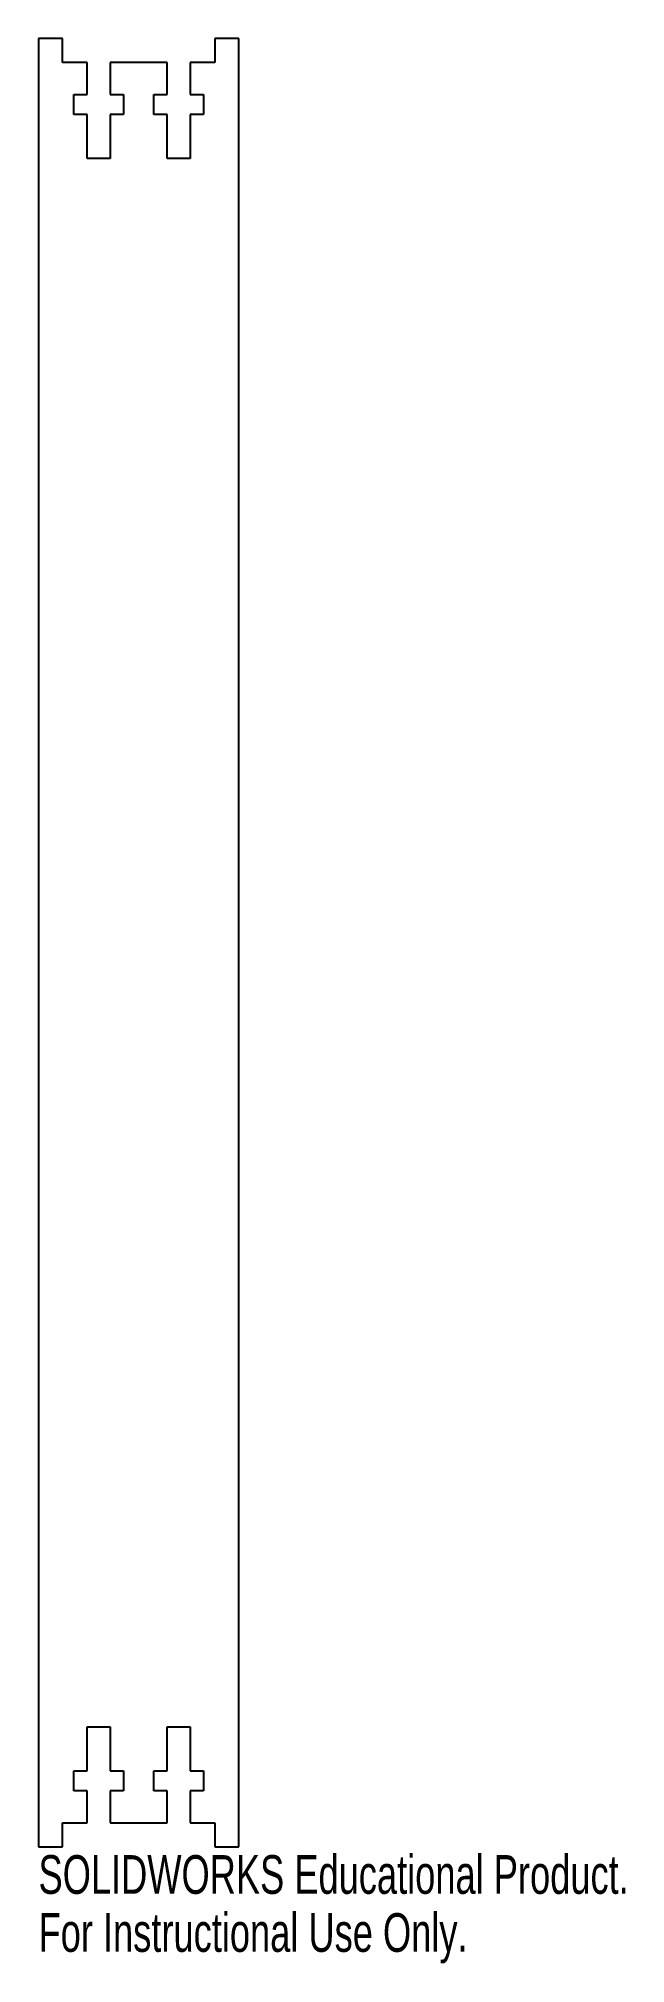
# Model space of a CAD drawing. Header units: millimetres. Extents: x 0 to 73, y -18 to 223.
import ezdxf

# ---------------------------------------------------------------- set-up
doc = ezdxf.new("R2010")
doc.units = ezdxf.units.MM
doc.styles.add('SLDTEXTSTYLE0', font='TXT', dxfattribs={"width": 0.7})

msp = doc.modelspace()

# ---------------------------------------------------------------- linework, layer by layer
at = {"color": 7, "linetype": 'Continuous', "lineweight": 25}
for p, q in [((0, 223), (0, -3)), ((3, 223), (0, 223)), ((3, 220), (3, 223)), ((25, 223), (22, 223)), ((22, 223), (22, 220)), ((25, -3), (25, 223)), ((6.0776, 220), (3, 220)), ((6.0776, 216), (6.0776, 220)), ((16.0776, 220), (8.9224, 220)), ((8.9224, 220), (8.9224, 216)), ((16.0776, 216), (16.0776, 220)), ((22, 220), (18.9224, 220)), ((18.9224, 220), (18.9224, 216)), ((4.4, 213.5), (4.4, 216)), ((4.4, 216), (6.0776, 216)), ((8.9224, 216), (10.6, 216)), ((10.6, 216), (10.6, 213.5)), ((14.4, 213.5), (14.4, 216)), ((14.4, 216), (16.0776, 216)), ((18.9224, 216), (20.6, 216)), ((20.6, 216), (20.6, 213.5)), ((6.0776, 213.5), (4.4, 213.5)), ((6.0776, 208), (6.0776, 213.5)), ((10.6, 213.5), (8.9224, 213.5)), ((8.9224, 213.5), (8.9224, 208)), ((16.0776, 213.5), (14.4, 213.5)), ((16.0776, 208), (16.0776, 213.5)), ((20.6, 213.5), (18.9224, 213.5)), ((18.9224, 213.5), (18.9224, 208)), ((8.9224, 208), (6.0776, 208)), ((18.9224, 208), (16.0776, 208)), ((6.0776, 6.5), (6.0776, 12)), ((6.0776, 12), (8.9224, 12)), ((8.9224, 12), (8.9224, 6.5)), ((16.0776, 6.5), (16.0776, 12)), ((16.0776, 12), (18.9224, 12)), ((18.9224, 12), (18.9224, 6.5)), ((4.4, 4), (4.4, 6.5)), ((4.4, 6.5), (6.0776, 6.5)), ((8.9224, 6.5), (10.6, 6.5)), ((10.6, 6.5), (10.6, 4)), ((14.4, 4), (14.4, 6.5)), ((14.4, 6.5), (16.0776, 6.5)), ((18.9224, 6.5), (20.6, 6.5)), ((20.6, 6.5), (20.6, 4)), ((6.0776, 4), (4.4, 4)), ((6.0776, 0), (6.0776, 4)), ((10.6, 4), (8.9224, 4)), ((8.9224, 4), (8.9224, 0)), ((16.0776, 4), (14.4, 4)), ((16.0776, 0), (16.0776, 4)), ((20.6, 4), (18.9224, 4)), ((18.9224, 4), (18.9224, 0)), ((3, -3), (3, 0)), ((3, 0), (6.0776, 0)), ((8.9224, 0), (16.0776, 0)), ((18.9224, 0), (22, 0)), ((22, 0), (22, -3)), ((0, -3), (3, -3)), ((22, -3), (25, -3))]:
    msp.add_line(p, q, dxfattribs=at)

# ---------------------------------------------------------------- texts
at = {"color": 7, "linetype": 'Continuous', "char_height": 4.83362, "attachment_point": 1, "style": 'SLDTEXTSTYLE0'}
for s, insert in [('SOLIDWORKS Educational Product.', (0, -4.0196)), ('For Instructional Use Only.', (0, -11.27))]:
    msp.add_mtext(s, dxfattribs=dict(at, insert=insert))

doc.saveas('drawing.dxf')
